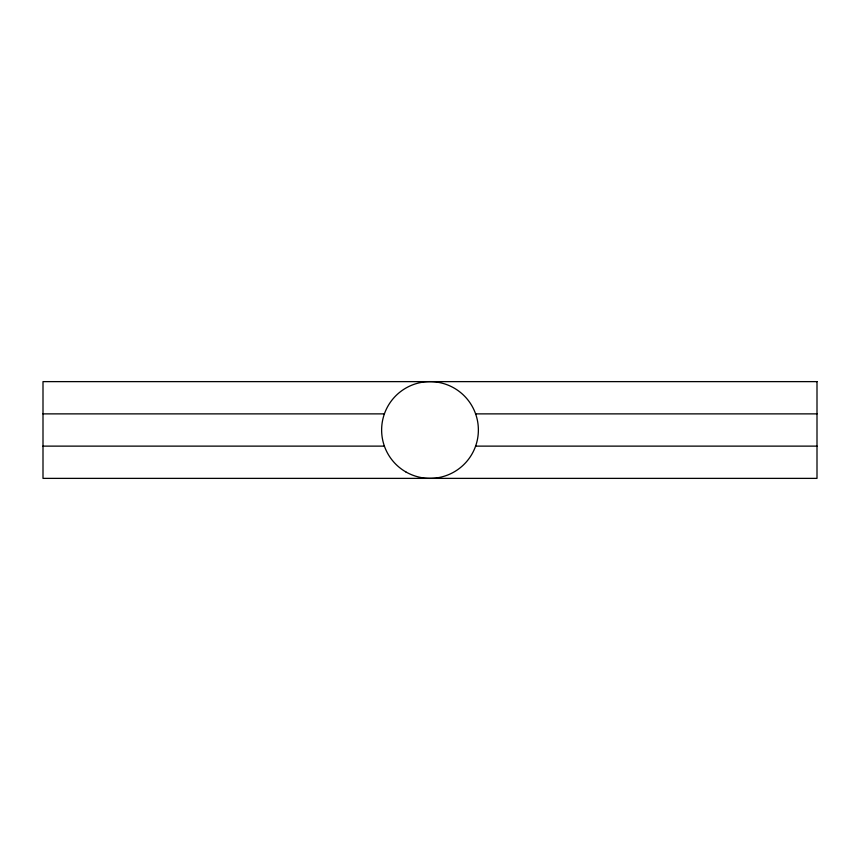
<?xml version="1.0" encoding="UTF-8"?>
<svg xmlns="http://www.w3.org/2000/svg" width="860" height="860" viewBox="0 0 860 860"><rect width="100%" height="100%" fill="white"/><g stroke="black" fill="none" stroke-linecap="round" stroke-linejoin="round"><path stroke-width="1.29" d="M43 413.875L384.388 413.875M475.612 413.875L817 413.875M43 446.125L384.388 446.125M475.612 446.125L817 446.125M817 381.625L43 381.625L43 478.375L817 478.375L817 381.625M405.812 471.893A48.375 48.375 0 0 0 478.375 430A48.375 48.375 0 0 0 405.812 388.107A48.375 48.375 0 0 0 405.812 471.893"/></g></svg>
